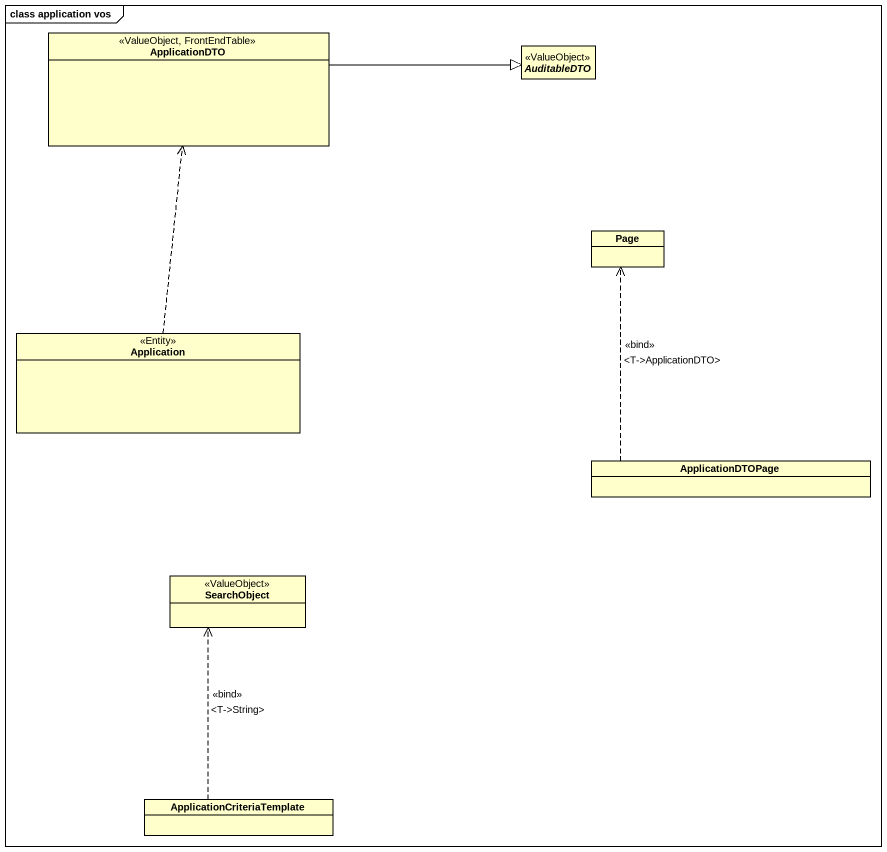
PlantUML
@startuml
mainframe class application vos
hide circle
hide empty members
class ApplicationDTO <<ValueObject, FrontEndTable>>
abstract class AuditableDTO <<ValueObject>>
class "Page" as Page_
class Application <<Entity>>
class ApplicationDTOPage
class SearchObject <<ValueObject>>
class ApplicationCriteriaTemplate
ApplicationDTO -right-|> AuditableDTO
Application .up.> ApplicationDTO
ApplicationDTOPage .up.> Page_ : <<bind>>\n<T->ApplicationDTO>
ApplicationCriteriaTemplate .up.> SearchObject : <<bind>>\n<T->String>
@enduml
